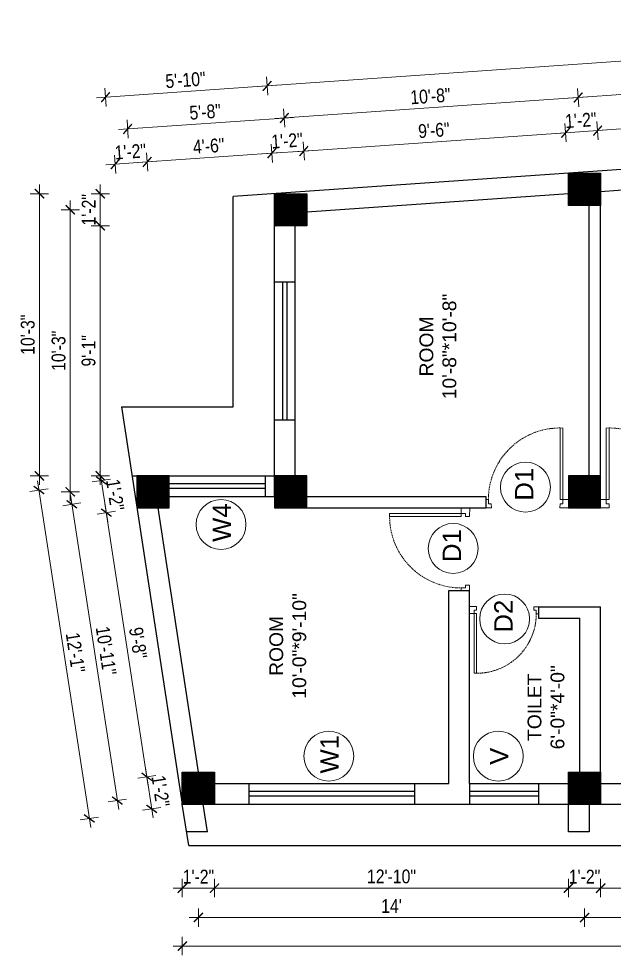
# Model space of a CAD drawing. Header units: inches. Extents: x -5096374 to -5070857, y -3259973 to -3243900.
# Drawn here: x -5079408.5 to -5079149.3, y -3258441 to -3258033.2 of the extents above; entities that cross this region are included whole.
import ezdxf

# ---------------------------------------------------------------- set-up
doc = ezdxf.new("R2010")
doc.units = ezdxf.units.IN
doc.header["$LTSCALE"] = 2
doc.header["$MEASUREMENT"] = 0
doc.header["$PDMODE"] = 34
doc.linetypes.add('HIDDEN', pattern=[0.375, 0.25, -0.125])
doc.layers.get('0').update_dxf_attribs({"linetype": 'CONTINUOUS'})
doc.layers.get('DEFPOINTS').update_dxf_attribs({"color": 141, "linetype": 'CONTINUOUS'})
doc.layers.add('A-Hatch', color=7, linetype='CONTINUOUS')
for name, color, linetype, lineweight in [('Annotate-Lite.w', 177, 'CONTINUOUS', 9), ('DIM 1-100', 4, 'CONTINUOUS', 13), ('Door-Window.w', 4, 'CONTINUOUS', 15), ('TEXT', 181, 'CONTINUOUS', 25)]:
    doc.layers.add(name, color=color, linetype=linetype, lineweight=lineweight)
doc.styles.add('arial.', font='arial.ttf')
doc.styles.add('gaurav', font='arial.ttf')
doc.styles.get("Standard").update_dxf_attribs({"font": 'ARIALN.TTF'})
doc.dimstyles.new('1 by 96', dxfattribs={"dimtxt": 6, "dimasz": 4, "dimexe": 4, "dimexo": 4, "dimgap": 2, "dimtad": 1, "dimdec": 0, "dimzin": 0, "dimdsep": 46, "dimlunit": 4, "dimtxsty": 'Standard', "dimblk": 'ARCHTICK', "dimcen": 0, "dimdle": 4, "dimadec": 0, "dimazin": 0, "dimtfac": 1, "dimtdec": 0, "dimtix": 1, "dimtofl": 0, "dimtmove": 1, "dimatfit": 3, "dimldrblk": 'ARCHTICK', "dimfxl": 4, "dimfxlon": 1, "dimtolj": 1, "dimtzin": 0, "dimlwd": -1, "dimlwe": -1, "dimarcsym": 0})
pattern_1 = [(135, (-8337742.75326, 1832386.6404), (-0.0883883476483, -0.0883883476483), [])]

# ---------------------------------------------------------------- blocks, each defined once
blk = doc.blocks.new('3-0')
at = {"ltscale": 3}
for p, q in [((11063.05, 10097.68), (11065.97, 10099.9)), ((11065.97, 10099.9), (11066.71, 10098.92)), ((11063.05, 10097.68), (11064.53, 10095.73)), ((11065.99, 10096.84), (11064.53, 10095.73)), ((11065.25, 10097.81), (11066.71, 10098.92)), ((11065.99, 10096.84), (11065.25, 10097.81)), ((11085.5, 10074.13), (11110.32, 10092.96)), ((11086.24, 10073.15), (11111.05, 10091.97)), ((11111.05, 10091.97), (11110.32, 10092.96)), ((11084.04, 10073.02), (11082.57, 10071.91)), ((11082.57, 10071.91), (11084.79, 10068.98)), ((11084.04, 10073.02), (11084.78, 10072.04)), ((11084.78, 10072.04), (11086.24, 10073.15)), ((11084.79, 10068.98), (11087.72, 10071.2)), ((11086.24, 10073.15), (11085.5, 10074.13)), ((11087.72, 10071.2), (11086.24, 10073.15))]:
    blk.add_line(p, q, dxfattribs=at)
at = {"layer": 'Door-Window.w', "color": 9, "linetype": 'HIDDEN', "lineweight": 18}
blk.add_arc((11085.5, 10074.13), 31.16, 37.1906, 127.1465, dxfattribs=at)
blk = doc.blocks.new('_ArchTick')
at = {"color": 0, "linetype": 'ByBlock', "const_width": 0.15}
blk.add_lwpolyline([(-0.5, -0.5), (0.5, 0.5)], dxfattribs=at)
blk = doc.blocks.new('*D847')
at = {"layer": 'DEFPOINTS', "color": 0, "transparency": 16777216}
for p in [(-5079352.74, -3258363.25), (-5079339.43, -3258361.21), (-5079337.28, -3258375.21)]:
    blk.add_point(p, dxfattribs=at)
at = {"layer": 'DIM 1-100', "color": 0, "transparency": 16777216}
for p, q in [((-5079349.98, -3258381.2), (-5079353.34, -3258359.3)), ((-5079348.78, -3258362.64), (-5079356.69, -3258363.86)), ((-5079346.64, -3258376.64), (-5079354.54, -3258377.86))]:
    blk.add_line(p, q, dxfattribs=at)
at = {"layer": 'DIM 1-100', "color": 0, "transparency": 16777216, "xscale": 4, "yscale": 4, "zscale": 4}
for p, rotation in [((-5079352.74, -3258363.25), 98.71474201693002), ((-5079350.59, -3258377.25), 278.71474201693)]:
    blk.add_blockref('_ArchTick', p, dxfattribs=dict(at, rotation=rotation))
at = {"layer": 'DIM 1-100', "color": 0, "transparency": 16777216, "insert": (-5079346.71, -3258369.49), "char_height": 6, "attachment_point": 5, "rotation": 278.7147}
blk.add_mtext('\\A1;1\'-2"', dxfattribs=at)
blk = doc.blocks.new('*D848')
at = {"layer": 'DEFPOINTS', "color": 0, "ltscale": 0.5, "transparency": 16777216}
for p in [(-5079357.06, -3258246.21), (-5079370.36, -3258248.25), (-5079339.43, -3258361.21)]:
    blk.add_point(p, dxfattribs=at)
at = {"layer": 'DIM 1-100', "color": 0, "ltscale": 0.5, "transparency": 16777216}
for p, q in [((-5079352.13, -3258367.2), (-5079370.97, -3258244.3)), ((-5079366.41, -3258247.64), (-5079374.32, -3258248.86)), ((-5079348.78, -3258362.64), (-5079356.69, -3258363.86))]:
    blk.add_line(p, q, dxfattribs=at)
at = {"layer": 'DIM 1-100', "color": 0, "ltscale": 0.5, "transparency": 16777216, "xscale": 4, "yscale": 4, "zscale": 4}
for p, rotation in [((-5079370.36, -3258248.25), 98.71474206361793), ((-5079352.74, -3258363.25), 278.714742063618)]:
    blk.add_blockref('_ArchTick', p, dxfattribs=dict(at, rotation=rotation))
at = {"layer": 'DIM 1-100', "color": 0, "ltscale": 0.5, "transparency": 16777216, "insert": (-5079356.54, -3258304.98), "char_height": 6, "attachment_point": 5, "rotation": 278.7147}
blk.add_mtext('\\A1;9\'-8"', dxfattribs=at)
blk = doc.blocks.new('*D849')
at = {"layer": 'DEFPOINTS', "color": 0, "ltscale": 0.5, "transparency": 16777216}
for p in [(-5079372.51, -3258234.25), (-5079359.2, -3258232.21), (-5079357.06, -3258246.21)]:
    blk.add_point(p, dxfattribs=at)
at = {"layer": 'DIM 1-100', "color": 0, "ltscale": 0.5, "transparency": 16777216}
for p, q in [((-5079369.76, -3258252.2), (-5079373.12, -3258230.3)), ((-5079368.56, -3258233.64), (-5079376.46, -3258234.86)), ((-5079366.41, -3258247.64), (-5079374.32, -3258248.86))]:
    blk.add_line(p, q, dxfattribs=at)
at = {"layer": 'DIM 1-100', "color": 0, "ltscale": 0.5, "transparency": 16777216, "xscale": 4, "yscale": 4, "zscale": 4}
for p, rotation in [((-5079372.51, -3258234.25), 98.71474206361793), ((-5079370.36, -3258248.25), 278.714742063618)]:
    blk.add_blockref('_ArchTick', p, dxfattribs=dict(at, rotation=rotation))
at = {"layer": 'DIM 1-100', "color": 0, "ltscale": 0.5, "transparency": 16777216, "insert": (-5079366.48, -3258240.49), "char_height": 6, "attachment_point": 5, "rotation": 278.7147}
blk.add_mtext('\\A1;1\'-2"', dxfattribs=at)
blk = doc.blocks.new('*D850')
at = {"layer": 'DEFPOINTS', "color": 0, "ltscale": 0.5, "transparency": 16777216}
for p in [(-5079373, -3258123.37), (-5079297.12, -3258123.37), (-5079359.2, -3258232.21)]:
    blk.add_point(p, dxfattribs=at)
at = {"layer": 'DIM 1-100', "color": 0, "ltscale": 0.5, "transparency": 16777216}
for p, q in [((-5079373, -3258236.21), (-5079373, -3258119.37)), ((-5079369, -3258123.37), (-5079377, -3258123.37)), ((-5079369, -3258232.21), (-5079377, -3258232.21))]:
    blk.add_line(p, q, dxfattribs=at)
at = {"layer": 'DIM 1-100', "color": 0, "ltscale": 0.5, "transparency": 16777216, "xscale": 4, "yscale": 4, "zscale": 4}
for p, rotation in [((-5079373, -3258123.37), 90), ((-5079373, -3258232.21), 270)]:
    blk.add_blockref('_ArchTick', p, dxfattribs=dict(at, rotation=rotation))
at = {"layer": 'DIM 1-100', "color": 0, "ltscale": 0.5, "transparency": 16777216, "insert": (-5079378.07, -3258177.79), "char_height": 6, "attachment_point": 5, "rotation": 90}
blk.add_mtext('\\A1;9\'-1"', dxfattribs=at)
blk = doc.blocks.new('*D851')
at = {"layer": 'DEFPOINTS', "color": 0, "ltscale": 0.5, "transparency": 16777216}
for p in [(-5079373, -3258109.37), (-5079297.12, -3258109.37), (-5079297.12, -3258123.37)]:
    blk.add_point(p, dxfattribs=at)
at = {"layer": 'DIM 1-100', "color": 0, "ltscale": 0.5, "transparency": 16777216}
for p, q in [((-5079373, -3258127.37), (-5079373, -3258105.37)), ((-5079369, -3258109.37), (-5079377, -3258109.37)), ((-5079369, -3258123.37), (-5079377, -3258123.37))]:
    blk.add_line(p, q, dxfattribs=at)
at = {"layer": 'DIM 1-100', "color": 0, "ltscale": 0.5, "transparency": 16777216, "xscale": 4, "yscale": 4, "zscale": 4}
for p, rotation in [((-5079373, -3258109.37), 90), ((-5079373, -3258123.37), 270)]:
    blk.add_blockref('_ArchTick', p, dxfattribs=dict(at, rotation=rotation))
at = {"layer": 'DIM 1-100', "color": 0, "ltscale": 0.5, "transparency": 16777216, "insert": (-5079378.02, -3258116.37), "char_height": 6, "attachment_point": 5, "rotation": 90}
blk.add_mtext('\\A1;1\'-2"', dxfattribs=at)
blk = doc.blocks.new('*D852')
at = {"layer": 'DEFPOINTS', "color": 0, "ltscale": 0.5, "transparency": 16777216}
for p in [(-5079337.28, -3258375.21), (-5079323.28, -3258375.21), (-5079323.28, -3258411.76)]:
    blk.add_point(p, dxfattribs=at)
at = {"layer": 'DIM 1-100', "color": 0, "ltscale": 0.5, "transparency": 16777216}
for p, q in [((-5079337.28, -3258407.76), (-5079337.28, -3258415.76)), ((-5079323.28, -3258407.76), (-5079323.28, -3258415.76)), ((-5079341.28, -3258411.76), (-5079319.28, -3258411.76))]:
    blk.add_line(p, q, dxfattribs=at)
at = {"layer": 'DIM 1-100', "color": 0, "ltscale": 0.5, "transparency": 16777216, "xscale": 4, "yscale": 4, "zscale": 4, "rotation": 180}
blk.add_blockref('_ArchTick', (-5079337.28, -3258411.76), dxfattribs=at)
at = {"layer": 'DIM 1-100', "color": 0, "ltscale": 0.5, "transparency": 16777216, "xscale": 4, "yscale": 4, "zscale": 4}
blk.add_blockref('_ArchTick', (-5079323.28, -3258411.76), dxfattribs=at)
at = {"layer": 'DIM 1-100', "color": 0, "ltscale": 0.5, "transparency": 16777216, "insert": (-5079330.28, -3258406.75), "char_height": 6, "attachment_point": 5}
blk.add_mtext('\\A1;1\'-2"', dxfattribs=at)
blk = doc.blocks.new('*D853')
at = {"layer": 'DEFPOINTS', "color": 0, "ltscale": 0.5, "transparency": 16777216}
for p in [(-5079323.28, -3258375.21), (-5079169.28, -3258375.21), (-5079169.28, -3258411.76)]:
    blk.add_point(p, dxfattribs=at)
at = {"layer": 'DIM 1-100', "color": 0, "ltscale": 0.5, "transparency": 16777216}
for p, q in [((-5079323.28, -3258407.76), (-5079323.28, -3258415.76)), ((-5079169.28, -3258407.76), (-5079169.28, -3258415.76)), ((-5079327.28, -3258411.76), (-5079165.28, -3258411.76))]:
    blk.add_line(p, q, dxfattribs=at)
at = {"layer": 'DIM 1-100', "color": 0, "ltscale": 0.5, "transparency": 16777216, "xscale": 4, "yscale": 4, "zscale": 4, "rotation": 180}
blk.add_blockref('_ArchTick', (-5079323.28, -3258411.76), dxfattribs=at)
at = {"layer": 'DIM 1-100', "color": 0, "ltscale": 0.5, "transparency": 16777216, "xscale": 4, "yscale": 4, "zscale": 4}
blk.add_blockref('_ArchTick', (-5079169.28, -3258411.76), dxfattribs=at)
at = {"layer": 'DIM 1-100', "color": 0, "ltscale": 0.5, "transparency": 16777216, "insert": (-5079246.28, -3258406.7), "char_height": 6, "attachment_point": 5}
blk.add_mtext('\\A1;12\'-10"', dxfattribs=at)
blk = doc.blocks.new('*D854')
at = {"layer": 'DEFPOINTS', "color": 0, "ltscale": 0.5, "transparency": 16777216}
for p in [(-5079169.28, -3258375.21), (-5079155.28, -3258375.21), (-5079155.28, -3258411.76)]:
    blk.add_point(p, dxfattribs=at)
at = {"layer": 'DIM 1-100', "color": 0, "ltscale": 0.5, "transparency": 16777216}
for p, q in [((-5079169.28, -3258407.76), (-5079169.28, -3258415.76)), ((-5079155.28, -3258407.76), (-5079155.28, -3258415.76)), ((-5079173.28, -3258411.76), (-5079151.28, -3258411.76))]:
    blk.add_line(p, q, dxfattribs=at)
at = {"layer": 'DIM 1-100', "color": 0, "ltscale": 0.5, "transparency": 16777216, "xscale": 4, "yscale": 4, "zscale": 4, "rotation": 180}
blk.add_blockref('_ArchTick', (-5079169.28, -3258411.76), dxfattribs=at)
at = {"layer": 'DIM 1-100', "color": 0, "ltscale": 0.5, "transparency": 16777216, "xscale": 4, "yscale": 4, "zscale": 4}
blk.add_blockref('_ArchTick', (-5079155.28, -3258411.76), dxfattribs=at)
at = {"layer": 'DIM 1-100', "color": 0, "ltscale": 0.5, "transparency": 16777216, "insert": (-5079162.28, -3258406.75), "char_height": 6, "attachment_point": 5}
blk.add_mtext('\\A1;1\'-2"', dxfattribs=at)
blk = doc.blocks.new('*D855')
at = {"layer": 'DEFPOINTS', "color": 0, "ltscale": 0.5, "transparency": 16777216}
for p in [(-5079155.28, -3258375.21), (-5079041.52, -3258375.21), (-5079041.52, -3258411.76)]:
    blk.add_point(p, dxfattribs=at)
at = {"layer": 'DIM 1-100', "color": 0, "ltscale": 0.5, "transparency": 16777216}
for p, q in [((-5079155.28, -3258407.76), (-5079155.28, -3258415.76)), ((-5079041.52, -3258407.76), (-5079041.52, -3258415.76)), ((-5079159.28, -3258411.76), (-5079037.52, -3258411.76))]:
    blk.add_line(p, q, dxfattribs=at)
at = {"layer": 'DIM 1-100', "color": 0, "ltscale": 0.5, "transparency": 16777216, "xscale": 4, "yscale": 4, "zscale": 4, "rotation": 180}
blk.add_blockref('_ArchTick', (-5079155.28, -3258411.76), dxfattribs=at)
at = {"layer": 'DIM 1-100', "color": 0, "ltscale": 0.5, "transparency": 16777216, "xscale": 4, "yscale": 4, "zscale": 4}
blk.add_blockref('_ArchTick', (-5079041.52, -3258411.76), dxfattribs=at)
at = {"layer": 'DIM 1-100', "color": 0, "ltscale": 0.5, "transparency": 16777216, "insert": (-5079098.4, -3258406.7), "char_height": 6, "attachment_point": 5}
blk.add_mtext('\\A1;9\'-6"', dxfattribs=at)
blk = doc.blocks.new('*D859')
at = {"layer": 'DEFPOINTS', "color": 0, "ltscale": 0.5, "transparency": 16777216}
for p in [(-5079330.28, -3258368.21), (-5079162.28, -3258368.21), (-5079162.28, -3258424.56)]:
    blk.add_point(p, dxfattribs=at)
at = {"layer": 'DIM 1-100', "color": 0, "ltscale": 0.5, "transparency": 16777216}
for p, q in [((-5079330.28, -3258420.56), (-5079330.28, -3258428.56)), ((-5079162.28, -3258420.56), (-5079162.28, -3258428.56)), ((-5079334.28, -3258424.56), (-5079158.28, -3258424.56))]:
    blk.add_line(p, q, dxfattribs=at)
at = {"layer": 'DIM 1-100', "color": 0, "ltscale": 0.5, "transparency": 16777216, "xscale": 4, "yscale": 4, "zscale": 4, "rotation": 180}
blk.add_blockref('_ArchTick', (-5079330.28, -3258424.56), dxfattribs=at)
at = {"layer": 'DIM 1-100', "color": 0, "ltscale": 0.5, "transparency": 16777216, "xscale": 4, "yscale": 4, "zscale": 4}
blk.add_blockref('_ArchTick', (-5079162.28, -3258424.56), dxfattribs=at)
at = {"layer": 'DIM 1-100', "color": 0, "ltscale": 0.5, "transparency": 16777216, "insert": (-5079246.28, -3258419.55), "char_height": 6, "attachment_point": 5}
blk.add_mtext("\\A1;14'", dxfattribs=at)
blk = doc.blocks.new('*D860')
at = {"layer": 'DEFPOINTS', "color": 0, "ltscale": 0.5, "transparency": 16777216}
for p in [(-5079162.28, -3258368.21), (-5079034.52, -3258368.21), (-5079034.52, -3258424.56)]:
    blk.add_point(p, dxfattribs=at)
at = {"layer": 'DIM 1-100', "color": 0, "ltscale": 0.5, "transparency": 16777216}
for p, q in [((-5079162.28, -3258420.56), (-5079162.28, -3258428.56)), ((-5079034.52, -3258420.56), (-5079034.52, -3258428.56)), ((-5079166.28, -3258424.56), (-5079030.52, -3258424.56))]:
    blk.add_line(p, q, dxfattribs=at)
at = {"layer": 'DIM 1-100', "color": 0, "ltscale": 0.5, "transparency": 16777216, "xscale": 4, "yscale": 4, "zscale": 4, "rotation": 180}
blk.add_blockref('_ArchTick', (-5079162.28, -3258424.56), dxfattribs=at)
at = {"layer": 'DIM 1-100', "color": 0, "ltscale": 0.5, "transparency": 16777216, "xscale": 4, "yscale": 4, "zscale": 4}
blk.add_blockref('_ArchTick', (-5079034.52, -3258424.56), dxfattribs=at)
at = {"layer": 'DIM 1-100', "color": 0, "ltscale": 0.5, "transparency": 16777216, "insert": (-5079098.4, -3258419.5), "char_height": 6, "attachment_point": 5}
blk.add_mtext('\\A1;10\'-8"', dxfattribs=at)
blk = doc.blocks.new('*D862')
at = {"layer": 'DEFPOINTS', "color": 0, "ltscale": 0.5, "transparency": 16777216}
for p in [(-5079337.28, -3258375.21), (-5078934.52, -3258375.21), (-5078934.52, -3258436.99)]:
    blk.add_point(p, dxfattribs=at)
at = {"layer": 'DIM 1-100', "color": 0, "ltscale": 0.5, "transparency": 16777216}
for p, q in [((-5079337.28, -3258432.99), (-5079337.28, -3258440.99)), ((-5078934.52, -3258432.99), (-5078934.52, -3258440.99)), ((-5079341.28, -3258436.99), (-5078930.52, -3258436.99))]:
    blk.add_line(p, q, dxfattribs=at)
at = {"layer": 'DIM 1-100', "color": 0, "ltscale": 0.5, "transparency": 16777216, "xscale": 4, "yscale": 4, "zscale": 4, "rotation": 180}
blk.add_blockref('_ArchTick', (-5079337.28, -3258436.99), dxfattribs=at)
at = {"layer": 'DIM 1-100', "color": 0, "ltscale": 0.5, "transparency": 16777216, "xscale": 4, "yscale": 4, "zscale": 4}
blk.add_blockref('_ArchTick', (-5078934.52, -3258436.99), dxfattribs=at)
at = {"layer": 'DIM 1-100', "color": 0, "ltscale": 0.5, "transparency": 16777216, "insert": (-5079135.9, -3258431.93), "char_height": 6, "attachment_point": 5}
blk.add_mtext('\\A1;33\'-7"', dxfattribs=at)
blk = doc.blocks.new('*D863')
at = {"layer": 'DEFPOINTS', "color": 0, "ltscale": 0.5, "transparency": 16777216}
for p in [(-5079350.06, -3258239.21), (-5079385.35, -3258244.62), (-5079330.28, -3258368.21)]:
    blk.add_point(p, dxfattribs=at)
at = {"layer": 'DIM 1-100', "color": 0, "ltscale": 0.5, "transparency": 16777216}
for p, q in [((-5079364.97, -3258377.57), (-5079385.95, -3258240.67)), ((-5079381.39, -3258244.01), (-5079389.3, -3258245.23)), ((-5079361.62, -3258373.01), (-5079369.53, -3258374.23))]:
    blk.add_line(p, q, dxfattribs=at)
at = {"layer": 'DIM 1-100', "color": 0, "ltscale": 0.5, "transparency": 16777216, "xscale": 4, "yscale": 4, "zscale": 4}
for p, rotation in [((-5079385.35, -3258244.62), 98.71474201861086), ((-5079365.58, -3258373.62), 278.7147420186109)]:
    blk.add_blockref('_ArchTick', p, dxfattribs=dict(at, rotation=rotation))
at = {"layer": 'DIM 1-100', "color": 0, "ltscale": 0.5, "transparency": 16777216, "insert": (-5079370.46, -3258308.35), "char_height": 6, "attachment_point": 5, "rotation": 278.7147}
blk.add_mtext('\\A1;10\'-11"', dxfattribs=at)
blk = doc.blocks.new('*D864')
at = {"layer": 'DEFPOINTS', "color": 0, "ltscale": 0.5, "transparency": 16777216}
for p in [(-5079386.05, -3258116.37), (-5079290.12, -3258116.37), (-5079350.06, -3258239.21)]:
    blk.add_point(p, dxfattribs=at)
at = {"layer": 'DIM 1-100', "color": 0, "ltscale": 0.5, "transparency": 16777216}
for p, q in [((-5079386.05, -3258243.21), (-5079386.05, -3258112.37)), ((-5079382.05, -3258116.37), (-5079390.05, -3258116.37)), ((-5079382.05, -3258239.21), (-5079390.05, -3258239.21))]:
    blk.add_line(p, q, dxfattribs=at)
at = {"layer": 'DIM 1-100', "color": 0, "ltscale": 0.5, "transparency": 16777216, "xscale": 4, "yscale": 4, "zscale": 4}
for p, rotation in [((-5079386.05, -3258116.37), 90), ((-5079386.05, -3258239.21), 270)]:
    blk.add_blockref('_ArchTick', p, dxfattribs=dict(at, rotation=rotation))
at = {"layer": 'DIM 1-100', "color": 0, "ltscale": 0.5, "transparency": 16777216, "insert": (-5079391.11, -3258177.79), "char_height": 6, "attachment_point": 5, "rotation": 90}
blk.add_mtext('\\A1;10\'-3"', dxfattribs=at)
blk = doc.blocks.new('*D865')
at = {"layer": 'DEFPOINTS', "color": 0, "ltscale": 0.5, "transparency": 16777216}
for p in [(-5079359.2, -3258232.21), (-5079337.28, -3258375.21), (-5079377.75, -3258381.41)]:
    blk.add_point(p, dxfattribs=at)
at = {"layer": 'DIM 1-100', "color": 0, "ltscale": 0.5, "transparency": 16777216}
for p, q in [((-5079400.27, -3258234.46), (-5079377.14, -3258385.37)), ((-5079395.71, -3258237.81), (-5079403.62, -3258239.02)), ((-5079373.79, -3258380.81), (-5079381.7, -3258382.02))]:
    blk.add_line(p, q, dxfattribs=at)
at = {"layer": 'DIM 1-100', "color": 0, "ltscale": 0.5, "transparency": 16777216, "xscale": 4, "yscale": 4, "zscale": 4}
for p, rotation in [((-5079399.67, -3258238.41), 98.71474201847559), ((-5079377.75, -3258381.41), 278.7147420184756)]:
    blk.add_blockref('_ArchTick', p, dxfattribs=dict(at, rotation=rotation))
at = {"layer": 'DIM 1-100', "color": 0, "ltscale": 0.5, "transparency": 16777216, "insert": (-5079383.75, -3258309.15), "char_height": 6, "attachment_point": 5, "rotation": 278.7147}
blk.add_mtext('\\A1;12\'-1"', dxfattribs=at)
blk = doc.blocks.new('*D866')
at = {"layer": 'DEFPOINTS', "color": 0, "ltscale": 0.5, "transparency": 16777216}
for p in [(-5079399.45, -3258109.37), (-5079297.12, -3258109.37), (-5079297.12, -3258232.21)]:
    blk.add_point(p, dxfattribs=at)
at = {"layer": 'DIM 1-100', "color": 0, "ltscale": 0.5, "transparency": 16777216}
for p, q in [((-5079399.45, -3258236.21), (-5079399.45, -3258105.37)), ((-5079395.45, -3258109.37), (-5079403.45, -3258109.37)), ((-5079395.45, -3258232.21), (-5079403.45, -3258232.21))]:
    blk.add_line(p, q, dxfattribs=at)
at = {"layer": 'DIM 1-100', "color": 0, "ltscale": 0.5, "transparency": 16777216, "xscale": 4, "yscale": 4, "zscale": 4}
for p, rotation in [((-5079399.45, -3258109.37), 90), ((-5079399.45, -3258232.21), 270)]:
    blk.add_blockref('_ArchTick', p, dxfattribs=dict(at, rotation=rotation))
at = {"layer": 'DIM 1-100', "color": 0, "ltscale": 0.5, "transparency": 16777216, "insert": (-5079404.52, -3258170.79), "char_height": 6, "attachment_point": 5, "rotation": 90}
blk.add_mtext('\\A1;10\'-3"', dxfattribs=at)
blk = doc.blocks.new('*D878')
at = {"layer": 'DEFPOINTS', "color": 0, "ltscale": 0.5, "transparency": 16777216}
for p in [(-5079156.58, -3258081.88), (-5079041.52, -3258091.55), (-5079155.28, -3258100.46)]:
    blk.add_point(p, dxfattribs=at)
at = {"layer": 'DIM 1-100', "color": 0, "ltscale": 0.5, "transparency": 16777216}
for p, q in [((-5079042.47, -3258077.94), (-5079043.03, -3258069.96)), ((-5079038.76, -3258073.67), (-5079160.57, -3258082.16)), ((-5079156.3, -3258085.87), (-5079156.86, -3258077.89))]:
    blk.add_line(p, q, dxfattribs=at)
at = {"layer": 'DIM 1-100', "color": 0, "ltscale": 0.5, "transparency": 16777216, "xscale": 4, "yscale": 4, "zscale": 4}
for p, rotation in [((-5079042.75, -3258073.95), 3.988106095934265), ((-5079156.58, -3258081.88), 183.9881060959342)]:
    blk.add_blockref('_ArchTick', p, dxfattribs=dict(at, rotation=rotation))
at = {"layer": 'DIM 1-100', "color": 0, "ltscale": 0.5, "transparency": 16777216, "insert": (-5079100.02, -3258072.86), "char_height": 6, "attachment_point": 5, "rotation": 3.9881}
blk.add_mtext('\\A1;9\'-6"', dxfattribs=at)
blk = doc.blocks.new('*D879')
at = {"layer": 'DEFPOINTS', "color": 0, "ltscale": 0.5, "transparency": 16777216}
for p in [(-5079170.51, -3258082.85), (-5079169.28, -3258100.46), (-5079155.28, -3258100.46)]:
    blk.add_point(p, dxfattribs=at)
at = {"layer": 'DIM 1-100', "color": 0, "ltscale": 0.5, "transparency": 16777216}
for p, q in [((-5079170.23, -3258086.84), (-5079170.79, -3258078.86)), ((-5079156.3, -3258085.87), (-5079156.86, -3258077.89)), ((-5079152.59, -3258081.6), (-5079174.5, -3258083.13))]:
    blk.add_line(p, q, dxfattribs=at)
at = {"layer": 'DIM 1-100', "color": 0, "ltscale": 0.5, "transparency": 16777216, "xscale": 4, "yscale": 4, "zscale": 4}
for p, rotation in [((-5079156.58, -3258081.88), 3.988106095934265), ((-5079170.51, -3258082.85), 183.9881060959342)]:
    blk.add_blockref('_ArchTick', p, dxfattribs=dict(at, rotation=rotation))
at = {"layer": 'DIM 1-100', "color": 0, "ltscale": 0.5, "transparency": 16777216, "insert": (-5079163.89, -3258077.37), "char_height": 6, "attachment_point": 5, "rotation": 3.9881}
blk.add_mtext('\\A1;1\'-2"', dxfattribs=at)
blk = doc.blocks.new('*D880')
at = {"layer": 'DEFPOINTS', "color": 0, "ltscale": 0.5, "transparency": 16777216}
for p in [(-5079284.42, -3258090.8), (-5079169.28, -3258100.46), (-5079283.12, -3258109.37)]:
    blk.add_point(p, dxfattribs=at)
at = {"layer": 'DIM 1-100', "color": 0, "ltscale": 0.5, "transparency": 16777216}
for p, q in [((-5079170.23, -3258086.84), (-5079170.79, -3258078.86)), ((-5079166.52, -3258082.58), (-5079288.41, -3258091.07)), ((-5079284.14, -3258094.79), (-5079284.7, -3258086.8))]:
    blk.add_line(p, q, dxfattribs=at)
at = {"layer": 'DIM 1-100', "color": 0, "ltscale": 0.5, "transparency": 16777216, "xscale": 4, "yscale": 4, "zscale": 4}
for p, rotation in [((-5079170.51, -3258082.85), 3.988106095934265), ((-5079284.42, -3258090.8), 183.9881060959342)]:
    blk.add_blockref('_ArchTick', p, dxfattribs=dict(at, rotation=rotation))
at = {"layer": 'DIM 1-100', "color": 0, "ltscale": 0.5, "transparency": 16777216, "insert": (-5079227.82, -3258081.77), "char_height": 6, "attachment_point": 5, "rotation": 3.9881}
blk.add_mtext('\\A1;9\'-6"', dxfattribs=at)
blk = doc.blocks.new('*D881')
at = {"layer": 'DEFPOINTS', "color": 0, "ltscale": 0.5, "transparency": 16777216}
for p in [(-5079298.35, -3258091.77), (-5079297.12, -3258109.37), (-5079283.12, -3258109.37)]:
    blk.add_point(p, dxfattribs=at)
at = {"layer": 'DIM 1-100', "color": 0, "ltscale": 0.5, "transparency": 16777216}
for p, q in [((-5079298.07, -3258095.76), (-5079298.63, -3258087.78)), ((-5079284.14, -3258094.79), (-5079284.7, -3258086.8)), ((-5079280.43, -3258090.52), (-5079302.34, -3258092.04))]:
    blk.add_line(p, q, dxfattribs=at)
at = {"layer": 'DIM 1-100', "color": 0, "ltscale": 0.5, "transparency": 16777216, "xscale": 4, "yscale": 4, "zscale": 4}
for p, rotation in [((-5079298.35, -3258091.77), 183.9881060959342), ((-5079284.42, -3258090.8), 3.988106095934265)]:
    blk.add_blockref('_ArchTick', p, dxfattribs=dict(at, rotation=rotation))
at = {"layer": 'DIM 1-100', "color": 0, "ltscale": 0.5, "transparency": 16777216, "insert": (-5079291.73, -3258086.28), "char_height": 6, "attachment_point": 5, "rotation": 3.9881}
blk.add_mtext('\\A1;1\'-2"', dxfattribs=at)
blk = doc.blocks.new('*D882')
at = {"layer": 'DEFPOINTS', "color": 0, "ltscale": 0.5, "transparency": 16777216}
for p in [(-5079352.58, -3258095.55), (-5079297.12, -3258109.37), (-5079343.06, -3258232.21)]:
    blk.add_point(p, dxfattribs=at)
at = {"layer": 'DIM 1-100', "color": 0, "ltscale": 0.5, "transparency": 16777216}
for p, q in [((-5079298.07, -3258095.76), (-5079298.63, -3258087.78)), ((-5079294.36, -3258091.49), (-5079356.57, -3258095.83)), ((-5079352.31, -3258099.54), (-5079352.86, -3258091.56))]:
    blk.add_line(p, q, dxfattribs=at)
at = {"layer": 'DIM 1-100', "color": 0, "ltscale": 0.5, "transparency": 16777216, "xscale": 4, "yscale": 4, "zscale": 4}
for p, rotation in [((-5079298.35, -3258091.77), 3.988106095934265), ((-5079352.58, -3258095.55), 183.9881060959342)]:
    blk.add_blockref('_ArchTick', p, dxfattribs=dict(at, rotation=rotation))
at = {"layer": 'DIM 1-100', "color": 0, "ltscale": 0.5, "transparency": 16777216, "insert": (-5079325.82, -3258088.61), "char_height": 6, "attachment_point": 5, "rotation": 3.9881}
blk.add_mtext('\\A1;4\'-6"', dxfattribs=at)
blk = doc.blocks.new('*D883')
at = {"layer": 'DEFPOINTS', "color": 0, "ltscale": 0.5, "transparency": 16777216}
for p in [(-5079366.52, -3258096.52), (-5079357.06, -3258232.21), (-5079343.06, -3258232.21)]:
    blk.add_point(p, dxfattribs=at)
at = {"layer": 'DIM 1-100', "color": 0, "ltscale": 0.5, "transparency": 16777216}
for p, q in [((-5079352.31, -3258099.54), (-5079352.86, -3258091.56)), ((-5079348.59, -3258095.27), (-5079370.51, -3258096.8)), ((-5079366.24, -3258100.51), (-5079366.79, -3258092.53))]:
    blk.add_line(p, q, dxfattribs=at)
at = {"layer": 'DIM 1-100', "color": 0, "ltscale": 0.5, "transparency": 16777216, "xscale": 4, "yscale": 4, "zscale": 4}
for p, rotation in [((-5079366.52, -3258096.52), 183.9881060959342), ((-5079352.58, -3258095.55), 3.988106095934265)]:
    blk.add_blockref('_ArchTick', p, dxfattribs=dict(at, rotation=rotation))
at = {"layer": 'DIM 1-100', "color": 0, "ltscale": 0.5, "transparency": 16777216, "insert": (-5079359.9, -3258091.03), "char_height": 6, "attachment_point": 5, "rotation": 3.9881}
blk.add_mtext('\\A1;1\'-2"', dxfattribs=at)
blk = doc.blocks.new('*D884')
at = {"layer": 'DEFPOINTS', "color": 0, "ltscale": 0.5, "transparency": 16777216}
for p in [(-5079165.07, -3258067.5), (-5079162.28, -3258107.46), (-5079290.12, -3258116.37)]:
    blk.add_point(p, dxfattribs=at)
at = {"layer": 'DIM 1-100', "color": 0, "ltscale": 0.5, "transparency": 16777216}
for p, q in [((-5079296.9, -3258076.69), (-5079161.08, -3258067.22)), ((-5079164.79, -3258071.49), (-5079165.35, -3258063.51)), ((-5079292.63, -3258080.4), (-5079293.19, -3258072.42))]:
    blk.add_line(p, q, dxfattribs=at)
at = {"layer": 'DIM 1-100', "color": 0, "ltscale": 0.5, "transparency": 16777216, "xscale": 4, "yscale": 4, "zscale": 4}
for p, rotation in [((-5079165.07, -3258067.5), 3.988106114182522), ((-5079292.91, -3258076.41), 183.9881061141825)]:
    blk.add_blockref('_ArchTick', p, dxfattribs=dict(at, rotation=rotation))
at = {"layer": 'DIM 1-100', "color": 0, "ltscale": 0.5, "transparency": 16777216, "insert": (-5079229.34, -3258066.9), "char_height": 6, "attachment_point": 5, "rotation": 3.9881}
blk.add_mtext('\\A1;10\'-8"', dxfattribs=at)
blk = doc.blocks.new('*D885')
at = {"layer": 'DEFPOINTS', "color": 0, "ltscale": 0.5, "transparency": 16777216}
for p in [(-5079037.31, -3258058.59), (-5079034.52, -3258098.55), (-5079162.28, -3258107.46)]:
    blk.add_point(p, dxfattribs=at)
at = {"layer": 'DIM 1-100', "color": 0, "ltscale": 0.5, "transparency": 16777216}
for p, q in [((-5079037.03, -3258062.58), (-5079037.59, -3258054.6)), ((-5079169.06, -3258067.78), (-5079033.32, -3258058.31)), ((-5079164.79, -3258071.49), (-5079165.35, -3258063.51))]:
    blk.add_line(p, q, dxfattribs=at)
at = {"layer": 'DIM 1-100', "color": 0, "ltscale": 0.5, "transparency": 16777216, "xscale": 4, "yscale": 4, "zscale": 4}
for p, rotation in [((-5079037.31, -3258058.59), 3.98810609593428), ((-5079165.07, -3258067.5), 183.9881060959342)]:
    blk.add_blockref('_ArchTick', p, dxfattribs=dict(at, rotation=rotation))
at = {"layer": 'DIM 1-100', "color": 0, "ltscale": 0.5, "transparency": 16777216, "insert": (-5079101.54, -3258057.99), "char_height": 6, "attachment_point": 5, "rotation": 3.9881}
blk.add_mtext('\\A1;10\'-8"', dxfattribs=at)
blk = doc.blocks.new('*D887')
at = {"layer": 'DEFPOINTS', "color": 0, "ltscale": 0.5, "transparency": 16777216}
for p in [(-5079361.08, -3258081.16), (-5079290.12, -3258116.37), (-5079350.06, -3258239.21)]:
    blk.add_point(p, dxfattribs=at)
at = {"layer": 'DIM 1-100', "color": 0, "ltscale": 0.5, "transparency": 16777216}
for p, q in [((-5079292.63, -3258080.4), (-5079293.19, -3258072.42)), ((-5079288.92, -3258076.13), (-5079365.07, -3258081.44)), ((-5079360.8, -3258085.15), (-5079361.35, -3258077.17))]:
    blk.add_line(p, q, dxfattribs=at)
at = {"layer": 'DIM 1-100', "color": 0, "ltscale": 0.5, "transparency": 16777216, "xscale": 4, "yscale": 4, "zscale": 4}
for p, rotation in [((-5079292.91, -3258076.41), 3.988106095934265), ((-5079361.08, -3258081.16), 183.9881060959342)]:
    blk.add_blockref('_ArchTick', p, dxfattribs=dict(at, rotation=rotation))
at = {"layer": 'DIM 1-100', "color": 0, "ltscale": 0.5, "transparency": 16777216, "insert": (-5079327.34, -3258073.74), "char_height": 6, "attachment_point": 5, "rotation": 3.9881}
blk.add_mtext('\\A1;5\'-8"', dxfattribs=at)
blk = doc.blocks.new('*D888')
at = {"layer": 'DEFPOINTS', "color": 0, "ltscale": 0.5, "transparency": 16777216}
for p in [(-5079300.39, -3258062.45), (-5078934.52, -3258084.09), (-5079297.12, -3258109.37)]:
    blk.add_point(p, dxfattribs=at)
at = {"layer": 'DIM 1-100', "color": 0, "ltscale": 0.5, "transparency": 16777216}
for p, q in [((-5078937.52, -3258041.16), (-5078938.07, -3258033.18)), ((-5078933.8, -3258036.89), (-5079304.38, -3258062.73)), ((-5079300.11, -3258066.44), (-5079300.67, -3258058.46))]:
    blk.add_line(p, q, dxfattribs=at)
at = {"layer": 'DIM 1-100', "color": 0, "ltscale": 0.5, "transparency": 16777216, "xscale": 4, "yscale": 4, "zscale": 4}
for p, rotation in [((-5078937.8, -3258037.17), 3.988106114241621), ((-5079300.39, -3258062.45), 183.9881061142416)]:
    blk.add_blockref('_ArchTick', p, dxfattribs=dict(at, rotation=rotation))
at = {"layer": 'DIM 1-100', "color": 0, "ltscale": 0.5, "transparency": 16777216, "insert": (-5079119.45, -3258044.76), "char_height": 6, "attachment_point": 5, "rotation": 3.9881}
blk.add_mtext('\\A1;30\'-3"', dxfattribs=at)
blk = doc.blocks.new('*D889')
at = {"layer": 'DEFPOINTS', "color": 0, "ltscale": 0.5, "transparency": 16777216}
for p in [(-5079370.7, -3258067.35), (-5079297.12, -3258109.37), (-5079359.2, -3258232.21)]:
    blk.add_point(p, dxfattribs=at)
at = {"layer": 'DIM 1-100', "color": 0, "ltscale": 0.5, "transparency": 16777216}
for p, q in [((-5079300.11, -3258066.44), (-5079300.67, -3258058.46)), ((-5079296.4, -3258062.17), (-5079374.69, -3258067.63)), ((-5079370.42, -3258071.34), (-5079370.97, -3258063.36))]:
    blk.add_line(p, q, dxfattribs=at)
at = {"layer": 'DIM 1-100', "color": 0, "ltscale": 0.5, "transparency": 16777216, "xscale": 4, "yscale": 4, "zscale": 4}
for p, rotation in [((-5079300.39, -3258062.45), 3.988106095934265), ((-5079370.7, -3258067.35), 183.9881060959343)]:
    blk.add_blockref('_ArchTick', p, dxfattribs=dict(at, rotation=rotation))
at = {"layer": 'DIM 1-100', "color": 0, "ltscale": 0.5, "transparency": 16777216, "insert": (-5079335.9, -3258059.85), "char_height": 6, "attachment_point": 5, "rotation": 3.9881}
blk.add_mtext('\\A1;5\'-10"', dxfattribs=at)

msp = doc.modelspace()

# ---------------------------------------------------------------- hatches: boundary and pattern name
at = {"layer": 'A-Hatch', "ltscale": 0.5}
h = msp.add_hatch(dxfattribs=at)
h.set_pattern_fill('ANSI31', color=256, angle=90)
h.set_pattern_definition(pattern_1)
h.paths.add_polyline_path([(-5079169.28, -3258114.46), (-5079155.28, -3258114.46), (-5079155.28, -3258100.46), (-5079169.28, -3258100.46)])
h = msp.add_hatch(dxfattribs=at)
h.set_pattern_fill('ANSI31', color=256, angle=90)
h.set_pattern_definition(pattern_1)
h.paths.add_polyline_path([(-5079297.12, -3258109.37), (-5079297.12, -3258123.37), (-5079283.12, -3258123.37), (-5079283.12, -3258109.37)])
h = msp.add_hatch(dxfattribs=at)
h.set_pattern_fill('ANSI31', color=256, angle=90)
h.set_pattern_definition(pattern_1)
h.paths.add_polyline_path([(-5079357.06, -3258232.21), (-5079357.06, -3258246.21), (-5079343.06, -3258246.21), (-5079343.06, -3258232.21)])
h = msp.add_hatch(dxfattribs=at)
h.set_pattern_fill('ANSI31', color=256, angle=90)
h.set_pattern_definition(pattern_1)
h.paths.add_polyline_path([(-5079294.12, -3258232.21), (-5079294.12, -3258232.22), (-5079297.12, -3258232.21), (-5079297.12, -3258246.21), (-5079283.12, -3258246.21), (-5079283.12, -3258232.21)])
h = msp.add_hatch(dxfattribs=at)
h.set_pattern_fill('ANSI31', color=256, angle=90)
h.set_pattern_definition(pattern_1)
h.paths.add_polyline_path([(-5079169.28, -3258232.21), (-5079169.28, -3258246.21), (-5079155.28, -3258246.21), (-5079155.28, -3258232.21)])
h = msp.add_hatch(dxfattribs=at)
h.set_pattern_fill('ANSI31', color=256, angle=90)
h.set_pattern_definition(pattern_1)
h.paths.add_polyline_path([(-5079337.28, -3258375.21), (-5079323.28, -3258375.21), (-5079323.28, -3258361.21), (-5079337.28, -3258361.21)])
h = msp.add_hatch(dxfattribs=at)
h.set_pattern_fill('ANSI31', color=256, angle=90)
h.set_pattern_definition(pattern_1)
h.paths.add_polyline_path([(-5079169.28, -3258361.21), (-5079169.28, -3258375.21), (-5079155.28, -3258375.21), (-5079155.28, -3258361.21)])

# ---------------------------------------------------------------- linework, layer by layer
at = {"ltscale": 0.5}
for p, q in [((-5078934.52, -3258084.09), (-5079315.12, -3258110.63)), ((-5079041.52, -3258100.57), (-5079155.28, -3258108.5)), ((-5079315.12, -3258202.21), (-5079315.12, -3258110.63)), ((-5079297.12, -3258232.21), (-5079297.12, -3258109.37)), ((-5079169.28, -3258109.48), (-5079283.12, -3258117.42)), ((-5079160.28, -3258232.21), (-5079160.28, -3258114.46)), ((-5079155.28, -3258232.21), (-5079155.28, -3258114.46)), ((-5079288.12, -3258232.21), (-5079288.12, -3258123.37)), ((-5079297.12, -3258147.79), (-5079288.12, -3258147.79)), ((-5079293.62, -3258207.79), (-5079293.62, -3258147.79)), ((-5079291.62, -3258207.79), (-5079291.62, -3258147.79)), ((-5079363.8, -3258202.21), (-5079337.28, -3258375.21)), ((-5079363.8, -3258202.21), (-5079315.12, -3258202.21)), ((-5079297.12, -3258207.79), (-5079288.12, -3258207.79)), ((-5079359.2, -3258232.21), (-5079297.12, -3258232.21)), ((-5079301.06, -3258241.21), (-5079301.06, -3258232.21)), ((-5079297.12, -3258241.21), (-5079297.12, -3258232.21)), ((-5079301.06, -3258235.71), (-5079343.06, -3258235.71)), ((-5079301.06, -3258237.71), (-5079343.06, -3258237.71)), ((-5079343.06, -3258241.21), (-5079297.12, -3258241.21)), ((-5079283.12, -3258241.21), (-5079205.28, -3258241.21)), ((-5079205.28, -3258241.21), (-5079205.28, -3258246.21)), ((-5079347.95, -3258246.21), (-5079330.32, -3258361.21)), ((-5079283.12, -3258246.21), (-5079205.28, -3258246.21)), ((-5079212.28, -3258246.21), (-5079205.28, -3258246.21)), ((-5079221.28, -3258366.21), (-5079221.28, -3258282.21)), ((-5079221.28, -3258282.21), (-5079212.28, -3258282.21)), ((-5079212.28, -3258366.21), (-5079212.28, -3258282.21)), ((-5079212.28, -3258289.21), (-5079212.28, -3258282.21)), ((-5079182.28, -3258289.21), (-5079155.28, -3258289.21)), ((-5079182.28, -3258289.21), (-5079182.28, -3258294.21)), ((-5079155.28, -3258361.21), (-5079155.28, -3258289.21)), ((-5079182.28, -3258294.21), (-5079164.28, -3258294.21)), ((-5079164.28, -3258361.21), (-5079164.28, -3258294.21)), ((-5079323.28, -3258366.21), (-5079221.28, -3258366.21)), ((-5079308.28, -3258366.21), (-5079308.28, -3258375.21)), ((-5079236.28, -3258366.21), (-5079236.28, -3258375.21)), ((-5079212.28, -3258366.21), (-5079169.28, -3258366.21)), ((-5079212.28, -3258366.21), (-5079212.28, -3258375.21)), ((-5079182.28, -3258366.21), (-5079182.28, -3258375.21)), ((-5079155.28, -3258366.21), (-5079041.52, -3258366.21)), ((-5079236.28, -3258369.71), (-5079308.28, -3258369.71)), ((-5079236.28, -3258371.71), (-5079308.28, -3258371.71)), ((-5079182.28, -3258369.71), (-5079212.28, -3258369.71)), ((-5079182.28, -3258371.71), (-5079212.28, -3258371.71)), ((-5079337.28, -3258375.21), (-5079169.28, -3258375.21)), ((-5079334.52, -3258393.21), (-5079337.28, -3258375.21)), ((-5079326.34, -3258387.21), (-5079328.18, -3258375.21)), ((-5079169.28, -3258375.21), (-5078934.52, -3258375.21)), ((-5079169.28, -3258387.21), (-5079169.28, -3258375.21)), ((-5079160.28, -3258375.21), (-5079160.28, -3258387.21)), ((-5079326.34, -3258387.21), (-5079335.44, -3258387.21)), ((-5079160.28, -3258387.21), (-5079169.28, -3258387.21)), ((-5079334.52, -3258393.21), (-5078916.52, -3258393.21))]:
    msp.add_line(p, q, dxfattribs=at)
for points in [[(-5079169.28, -3258114.46), (-5079169.28, -3258100.46), (-5079155.28, -3258100.46), (-5079155.28, -3258114.46)], [(-5079297.12, -3258123.37), (-5079297.12, -3258109.37), (-5079283.12, -3258109.37), (-5079283.12, -3258123.37)], [(-5079357.06, -3258232.21), (-5079357.06, -3258246.21), (-5079343.06, -3258246.21), (-5079343.06, -3258232.21)], [(-5079297.12, -3258232.21), (-5079297.12, -3258246.21), (-5079283.12, -3258246.21), (-5079283.12, -3258232.21)], [(-5079169.28, -3258232.21), (-5079169.28, -3258246.21), (-5079155.28, -3258246.21), (-5079155.28, -3258232.21)], [(-5079337.28, -3258375.21), (-5079337.28, -3258361.21), (-5079323.28, -3258361.21), (-5079323.28, -3258375.21)], [(-5079169.28, -3258375.21), (-5079169.28, -3258361.21), (-5079155.28, -3258361.21), (-5079155.28, -3258375.21)]]:
    msp.add_lwpolyline(points, close=True, dxfattribs=at)
at = {"layer": 'Annotate-Lite.w', "ltscale": 0.005}
for centre in [(-5079188, -3258237.11), (-5079320.45, -3258253.44), (-5079219.45, -3258263.83), (-5079197.04, -3258294.55), (-5079273.55, -3258354.28), (-5079199.79, -3258354.28)]:
    msp.add_circle(centre, 10.86, dxfattribs=at)

# ---------------------------------------------------------------- block references
at = {"layer": 'Door-Window.w', "linetype": 'ByBlock'}
for p, xscale, yscale, zscale, rotation in [((-5077848.72, -3273159.94), 0.9997910039624013, 0.9997910039624013, 0.9997910039624013, 52.80940478019525), ((-5080475.84, -3273159.94), -0.9997910039624013, 0.9997910039624012, 0.9997910039624012, 307.1905952198047), ((-5064298.53, -3256925.65), 0.9997910039624013, 0.9997910039624013, 0.9997910039624013, 142.8094047801952), ((-5080296.19, -3245859.61), 0.8331589850765497, 0.8331589850765497, 0.8331589850765497, 232.7330628613127)]:
    msp.add_blockref('3-0', p, dxfattribs=dict(at, xscale=xscale, yscale=yscale, zscale=zscale, rotation=rotation))

# ---------------------------------------------------------------- texts
at = {"layer": 'Annotate-Lite.w', "ltscale": 0.005, "char_height": 8, "attachment_point": 1, "rotation": 90, "style": 'gaurav'}
for s, insert in [('D1', (-5079192.56, -3258243.03)), ('W4', (-5079324.1, -3258260.99)), ('D1', (-5079224.01, -3258269.75)), ('D2', (-5079201.59, -3258300.47)), ('W1', (-5079277.2, -3258361.83)), ('V', (-5079203.44, -3258358.07))]:
    msp.add_mtext_dynamic_manual_height_columns(s, width=8, gutter_width=100, heights=[0], dxfattribs=dict(at, insert=insert))
at = {"layer": 'TEXT', "lineweight": -2, "char_height": 6, "attachment_point": 5, "rotation": 90, "style": 'arial.'}
for s, insert in [('{\\W1;ROOM\\P10\'-8"*10\'-8"}', (-5079226.05, -3258175.9)), ('{\\W1;ROOM\\P10\'-0"*9\'-10"}', (-5079291.37, -3258306.28)), ('{\\W1;TOILET\\P6\'-0"*4\'-0"}', (-5079179.02, -3258333))]:
    msp.add_mtext_dynamic_manual_height_columns(s, width=45.7314, gutter_width=30, heights=[0], dxfattribs=dict(at, insert=insert))

# ---------------------------------------------------------------- dimensions: what is measured, and where the dimension line sits
at = {"layer": 'DIM 1-100', "ltscale": 0.5}
for p1, p2, distance, picture, middle in [((-5078934.52, -3258084.09), (-5079297.12, -3258109.37), -47.04, '*D888', (-5079119.45, -3258044.76)), ((-5079290.12, -3258116.37), (-5079162.28, -3258107.46), 40.06, '*D884', (-5079229.34, -3258066.9)), ((-5079359.2, -3258232.21), (-5079337.28, -3258375.21), -40.94, '*D865', (-5079383.75, -3258309.15)), ((-5079330.28, -3258368.21), (-5079350.06, -3258239.21), 35.7, '*D863', (-5079370.46, -3258308.35))]:
    dim = msp.add_aligned_dim(p1=p1, p2=p2, distance=distance, dimstyle='1 by 96', dxfattribs=at)
    dim.commit()
    dim.dimension.update_dxf_attribs({"geometry": picture, "text_midpoint": middle})
for base, p1, p2, angle, picture, middle in [((-5079370.7, -3258067.35), (-5079297.12, -3258109.37), (-5079359.2, -3258232.21), 3.9881, '*D889', (-5079335.9, -3258059.85)), ((-5079037.31, -3258058.59), (-5079162.28, -3258107.46), (-5079034.52, -3258098.55), 183.9881, '*D885', (-5079101.54, -3258057.99)), ((-5079361.08, -3258081.16), (-5079290.12, -3258116.37), (-5079350.06, -3258239.21), 183.9881, '*D887', (-5079327.34, -3258073.74)), ((-5079156.58, -3258081.88), (-5079041.52, -3258091.55), (-5079155.28, -3258100.46), 183.9881, '*D878', (-5079100.02, -3258072.86)), ((-5079284.42, -3258090.8), (-5079169.28, -3258100.46), (-5079283.12, -3258109.37), 183.9881, '*D880', (-5079227.82, -3258081.77)), ((-5079352.58, -3258095.55), (-5079297.12, -3258109.37), (-5079343.06, -3258232.21), 183.9881, '*D882', (-5079325.82, -3258088.61)), ((-5079399.45, -3258109.37), (-5079297.12, -3258232.21), (-5079297.12, -3258109.37), 90, '*D866', (-5079404.52, -3258170.79)), ((-5079386.05, -3258116.37), (-5079350.06, -3258239.21), (-5079290.12, -3258116.37), 90, '*D864', (-5079391.11, -3258177.79)), ((-5079373, -3258123.37), (-5079359.2, -3258232.21), (-5079297.12, -3258123.37), 90, '*D850', (-5079378.07, -3258177.79)), ((-5079162.28, -3258424.56), (-5079330.28, -3258368.21), (-5079162.28, -3258368.21), 180, '*D859', (-5079246.28, -3258419.55)), ((-5079034.52, -3258424.56), (-5079162.28, -3258368.21), (-5079034.52, -3258368.21), 180, '*D860', (-5079098.4, -3258419.5)), ((-5078934.52, -3258436.99), (-5079337.28, -3258375.21), (-5078934.52, -3258375.21), 180, '*D862', (-5079135.9, -3258431.93)), ((-5079169.28, -3258411.76), (-5079323.28, -3258375.21), (-5079169.28, -3258375.21), 180, '*D853', (-5079246.28, -3258406.7)), ((-5079041.52, -3258411.76), (-5079155.28, -3258375.21), (-5079041.52, -3258375.21), 180, '*D855', (-5079098.4, -3258406.7))]:
    dim = msp.add_linear_dim(base=base, p1=p1, p2=p2, angle=angle, dimstyle='1 by 96', dxfattribs=at)
    dim.commit()
    dim.dimension.update_dxf_attribs({"geometry": picture, "text_midpoint": middle})
for base, p1, p2, angle, picture, middle in [((-5079170.51, -3258082.85), (-5079155.28, -3258100.46), (-5079169.28, -3258100.46), 183.9881, '*D879', (-5079163.54, -3258082.37)), ((-5079298.35, -3258091.77), (-5079283.12, -3258109.37), (-5079297.12, -3258109.37), 183.9881, '*D881', (-5079291.38, -3258091.28)), ((-5079366.52, -3258096.52), (-5079343.06, -3258232.21), (-5079357.06, -3258232.21), 183.9881, '*D883', (-5079359.55, -3258096.03)), ((-5079373, -3258109.37), (-5079297.12, -3258123.37), (-5079297.12, -3258109.37), 90, '*D851', (-5079373, -3258116.37)), ((-5079372.51, -3258234.25), (-5079357.06, -3258246.21), (-5079359.2, -3258232.21), 278.7147, '*D849', (-5079371.44, -3258241.25)), ((-5079370.36, -3258248.25), (-5079339.43, -3258361.21), (-5079357.06, -3258246.21), 278.7147, '*D848', (-5079361.55, -3258305.75)), ((-5079323.28, -3258411.76), (-5079337.28, -3258375.21), (-5079323.28, -3258375.21), 180, '*D852', (-5079330.28, -3258411.76)), ((-5079155.28, -3258411.76), (-5079169.28, -3258375.21), (-5079155.28, -3258375.21), 180, '*D854', (-5079162.28, -3258411.76))]:
    dim = msp.add_linear_dim(base=base, p1=p1, p2=p2, angle=angle, dimstyle='1 by 96', dxfattribs=at)
    dim.commit()
    dim.dimension.update_dxf_attribs({"geometry": picture, "text_midpoint": middle, "dimtype": 160})
at = {"layer": 'DIM 1-100'}
dim = msp.add_linear_dim(base=(-5079352.74, -3258363.25), p1=(-5079337.28, -3258375.21), p2=(-5079339.43, -3258361.21), angle=98.7147, dimstyle='1 by 96', dxfattribs=at)
dim.commit()
dim.dimension.update_dxf_attribs({"geometry": '*D847', "text_midpoint": (-5079351.66, -3258370.25), "dimtype": 161})

doc.saveas('drawing.dxf')
